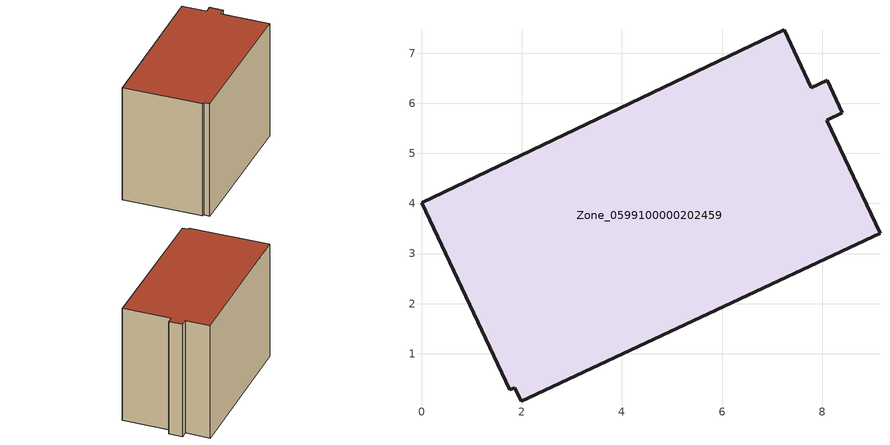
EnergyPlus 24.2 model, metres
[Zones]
Zone_0599100000202459
 floor ground (C_G): 7.78,6.31 8.1,6.46 8.4,5.81 8.09,5.66 9.15,3.4 1.99,0.05 1.86,0.32 1.76,0.28 0,4.01 7.24,7.47 z0
 wall outside (C_F): 7.24,7.47 0,4.01 1.76,0.28 1.86,0.32 1.99,0.05 9.15,3.4 8.09,5.66 8.4,5.81 8.1,6.46 7.78,6.31 7.24,7.47 z0:6.28
 roof outside (C_R): 1.99,0.05 9.15,3.4 8.09,5.66 8.4,5.81 8.1,6.46 7.78,6.31 7.24,7.47 0,4.01 1.76,0.28 1.86,0.32 z6.28
[BUILDING]
Pand.0599100000202459: North Axis=0; Terrain=City; Loads Convergence Tolerance Value=0.04; Temperature Convergence Tolerance Value=0.4; Solar Distribution=FullExterior; Maximum Number of Warmup Days=25; Minimum Number of Warmup Days=1
[Site:Location]
Rotterdam.The.Hague.AP_ZH_NLD Design_Conditions: Latitude=51.96; Longitude=4.45; Time Zone=1; Elevation=-4.5
[SITE:GROUNDTEMPERATURE:BUILDINGSURFACE]
18, 18, 18, 18, 18, 18, 18, 18, 18, 18, 18, 18
[MATERIAL] Thermal Absorptance=0.9; Solar Absorptance=0.7; Visible Absorptance=0.7
Name | Roughness | Thickness | Conductivity | Density | Specific Heat
G.TC.1946 | MediumSmooth | 0.15 | 1 | 540 | 1210
F.TC.1946 | Rough | 0.3 | 0.857143 | 1920 | 840
R.TC.1946 | MediumRough | 0.2 | 0.909091 | 1500 | 1000
[CONSTRUCTION]
C_G: G.TC.1946
C_F: F.TC.1946
C_R: R.TC.1946
[ZONE]
Zone_0599100000202459: Type=1; Multiplier=1; Ceiling Height=Autocalculate; Volume=Autocalculate; Floor Area=autocalculate; Part of Total Floor Area=Yes
[ZONEINFILTRATION:DESIGNFLOWRATE]
Infil_Zone_0599100000202459: Zone or ZoneList or Space or SpaceList=Zone_0599100000202459; Schedule=AlwaysOn; Design Flow Rate Calculation Method=Flow/Area; Flow Rate per Floor Area=0.003; Constant Term Coefficient=1; Temperature Term Coefficient=0; Velocity Term Coefficient=0; Velocity Squared Term Coefficient=0
[HVACTEMPLATE:ZONE:IDEALLOADSAIRSYSTEM]
Zone_0599100000202459: Maximum Heating Supply Air Temperature=50; Minimum Cooling Supply Air Temperature=13; Maximum Heating Supply Air Humidity Ratio=0.0156; Minimum Cooling Supply Air Humidity Ratio=0.0077; Heating Limit=NoLimit; Cooling Limit=NoLimit; Dehumidification Control Type=ConstantSensibleHeatRatio; Cooling Sensible Heat Ratio=0.7; Dehumidification Setpoint=60; Humidification Control Type=None; Humidification Setpoint=30; Outdoor Air Method=None; Outdoor Air Flow Rate per Person=0.00944; Outdoor Air Flow Rate per Zone Floor Area=0; Outdoor Air Flow Rate per Zone=0; Demand Controlled Ventilation Type=None; Outdoor Air Economizer Type=NoEconomizer; Heat Recovery Type=None; Sensible Heat Recovery Effectiveness=0.7; Latent Heat Recovery Effectiveness=0.65
[ZONECONTROL:THERMOSTAT]
ThermostatControl_Zone_0599100000202459: Zone or ZoneList=Zone_0599100000202459; Control Type Schedule=DualSetpointControlType; Control 1=Thermostat_Zone_0599100000202459; Temperature Difference Between Cutout And Setpoint=0
[THERMOSTATSETPOINT:DUALSETPOINT]
Thermostat_Zone_0599100000202459: Heating Setpoint Temperature Schedule=HeatingSetpoint_Zone_0599100000202459; Cooling Setpoint Temperature Schedule=CoolingSetpoint_Zone_0599100000202459
[SCHEDULE:COMPACT]
HeatingSetpoint_Zone_0599100000202459: Through: 12/31, For: AllDays, Until: 24:00, 21
CoolingSetpoint_Zone_0599100000202459: Through: 12/31, For: AllDays, Until: 24:00, 24
DualSetpointControlType: Through: 12/31, For: AllDays, Until: 24:00, 4
AlwaysOn: Through: 12/31, For: AllDays, Until: 24:00, 1
